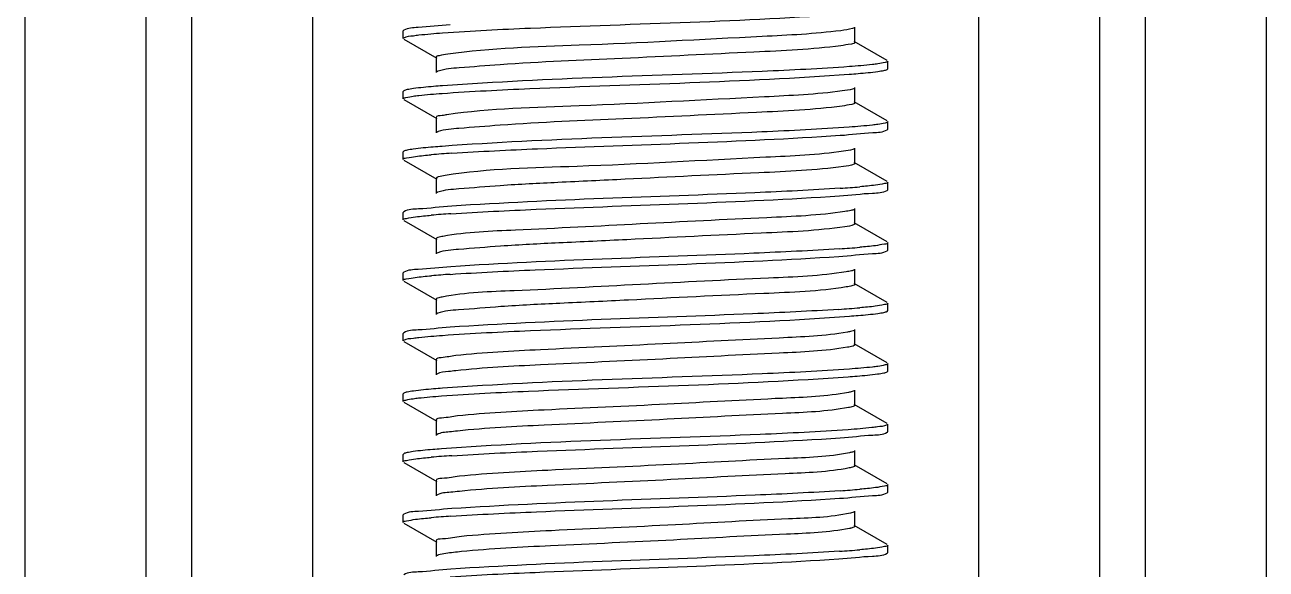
# Model space of a CAD drawing. Extents: x 4995099 to 5303443, y 4627657 to 4889583.
# Drawn here: x 5028668 to 5029279, y 4748959 to 4749227 of the extents above; entities that cross this region are included whole.
import ezdxf

# ---------------------------------------------------------------- set-up
doc = ezdxf.new("R2010")
doc.units = 0
doc.header["$LTSCALE"] = 1000
doc.header["$MEASUREMENT"] = 0
doc.layers.get('0').update_dxf_attribs({"color": 4, "linetype": 'CONTINUOUS'})

msp = doc.modelspace()

# ---------------------------------------------------------------- linework, layer by layer
at = {"linetype": 'Continuous'}
for p, q in [((5028668.47, 4754136.29), (5028668.47, 4748210.01)), ((5028728, 4754136.29), (5028728, 4748210.01)), ((5028750.33, 4754136.29), (5028750.33, 4748210.01)), ((5028809.86, 4754136.29), (5028809.86, 4748210.01)), ((5029137.28, 4754136.29), (5029137.28, 4748210.01)), ((5029196.82, 4754136.29), (5029196.82, 4748210.01)), ((5029219.14, 4754136.29), (5029219.14, 4748210.01)), ((5029278.67, 4754136.29), (5029278.67, 4748210.01)), ((5028854.79, 4749224.68), (5028854.51, 4749224.35)), ((5028854.51, 4749220.63), (5028854.51, 4749224.35)), ((5028854.51, 4749220.63), (5028854.51, 4749224.35)), ((5029076.52, 4749218.77), (5029076.52, 4749226.21)), ((5028854.79, 4749220.31), (5028870.94, 4749210.95)), ((5029092.35, 4749209.8), (5029076.2, 4749219.15)), ((5028870.62, 4749211.33), (5028870.62, 4749203.89)), ((5029092.35, 4749205.42), (5029092.64, 4749205.75)), ((5029092.64, 4749205.75), (5029092.64, 4749209.47)), ((5029092.64, 4749205.75), (5029092.64, 4749209.47)), ((5028854.79, 4749194.91), (5028854.51, 4749194.59)), ((5028854.51, 4749190.87), (5028854.51, 4749194.59)), ((5028854.51, 4749190.87), (5028854.51, 4749194.59)), ((5029076.52, 4749189.01), (5029076.52, 4749196.45)), ((5028854.79, 4749190.54), (5028870.94, 4749181.19)), ((5029092.35, 4749180.03), (5029076.2, 4749189.38)), ((5028870.62, 4749181.56), (5028870.62, 4749174.12)), ((5029092.64, 4749175.98), (5029092.64, 4749179.7)), ((5029092.64, 4749175.98), (5029092.64, 4749179.7)), ((5029092.35, 4749175.66), (5029092.64, 4749175.98)), ((5028854.79, 4749165.15), (5028854.51, 4749164.82)), ((5028854.51, 4749161.1), (5028854.51, 4749164.82)), ((5028854.51, 4749161.1), (5028854.51, 4749164.82)), ((5029076.52, 4749159.24), (5029076.52, 4749166.68)), ((5028854.79, 4749160.77), (5028870.94, 4749151.42)), ((5029092.35, 4749150.26), (5029076.2, 4749159.62)), ((5028870.62, 4749151.8), (5028870.62, 4749144.36)), ((5029092.64, 4749146.22), (5029092.64, 4749149.94)), ((5029092.64, 4749146.22), (5029092.64, 4749149.94)), ((5029092.35, 4749145.89), (5029092.64, 4749146.22)), ((5029076.52, 4749129.47), (5029076.52, 4749136.92)), ((5028854.79, 4749135.38), (5028854.51, 4749135.06)), ((5028854.51, 4749131.33), (5028854.51, 4749135.06)), ((5028854.51, 4749131.33), (5028854.51, 4749135.06)), ((5028854.79, 4749131.01), (5028870.94, 4749121.66)), ((5029092.35, 4749120.5), (5029076.2, 4749129.85)), ((5028870.62, 4749122.03), (5028870.62, 4749114.59)), ((5029092.64, 4749116.45), (5029092.64, 4749120.17)), ((5029092.64, 4749116.45), (5029092.64, 4749120.17)), ((5028871.51, 4749115.21), (5028870.95, 4749114.97)), ((5029092.35, 4749116.13), (5029092.64, 4749116.45)), ((5029076.52, 4749099.71), (5029076.52, 4749107.15)), ((5028854.79, 4749105.62), (5028854.51, 4749105.29)), ((5028854.51, 4749101.57), (5028854.51, 4749105.29)), ((5028854.51, 4749101.57), (5028854.51, 4749105.29)), ((5028854.79, 4749101.24), (5028870.94, 4749091.89)), ((5029092.35, 4749090.73), (5029076.2, 4749100.08)), ((5028870.62, 4749092.27), (5028870.62, 4749084.83)), ((5029092.64, 4749086.69), (5029092.64, 4749090.41)), ((5029092.64, 4749086.69), (5029092.64, 4749090.41)), ((5028871.45, 4749085.43), (5028870.94, 4749085.2)), ((5029092.35, 4749086.36), (5029092.64, 4749086.69)), ((5028854.79, 4749075.85), (5028854.51, 4749075.52)), ((5029076.52, 4749069.94), (5029076.52, 4749077.38)), ((5028854.51, 4749071.8), (5028854.51, 4749075.52)), ((5028854.51, 4749071.8), (5028854.51, 4749075.52)), ((5028854.79, 4749071.48), (5028870.94, 4749062.12)), ((5029092.35, 4749060.97), (5029076.2, 4749070.32)), ((5028870.62, 4749062.5), (5028870.62, 4749055.06)), ((5029092.64, 4749056.92), (5029092.64, 4749060.64)), ((5029092.64, 4749056.92), (5029092.64, 4749060.64)), ((5029092.35, 4749056.59), (5029092.64, 4749056.92)), ((5028854.79, 4749046.08), (5028854.51, 4749045.76)), ((5028854.51, 4749042.04), (5028854.51, 4749045.76)), ((5028854.51, 4749042.04), (5028854.51, 4749045.76)), ((5029076.52, 4749040.18), (5029076.52, 4749047.62)), ((5028854.79, 4749041.71), (5028870.94, 4749032.36)), ((5029092.35, 4749031.2), (5029076.2, 4749040.55)), ((5028870.62, 4749032.73), (5028870.62, 4749025.29)), ((5029092.35, 4749026.83), (5029092.64, 4749027.15)), ((5029092.64, 4749027.15), (5029092.64, 4749030.87)), ((5029092.64, 4749027.15), (5029092.64, 4749030.87)), ((5028854.79, 4749016.32), (5028854.51, 4749015.99)), ((5028854.51, 4749012.27), (5028854.51, 4749015.99)), ((5028854.51, 4749012.27), (5028854.51, 4749015.99)), ((5029076.52, 4749010.41), (5029076.52, 4749017.85)), ((5028854.79, 4749011.94), (5028870.94, 4749002.59)), ((5029092.35, 4749001.43), (5029076.2, 4749010.79)), ((5028870.62, 4749002.97), (5028870.62, 4748995.53)), ((5029092.35, 4748997.06), (5029092.64, 4748997.39)), ((5029092.64, 4748997.39), (5029092.64, 4749001.11)), ((5029092.64, 4748997.39), (5029092.64, 4749001.11)), ((5028854.79, 4748986.55), (5028854.51, 4748986.23)), ((5028854.51, 4748982.5), (5028854.51, 4748986.23)), ((5028854.51, 4748982.5), (5028854.51, 4748986.23)), ((5029076.52, 4748980.64), (5029076.52, 4748988.09)), ((5028854.79, 4748982.18), (5028870.94, 4748972.83)), ((5029092.35, 4748971.67), (5029076.2, 4748981.02)), ((5028870.62, 4748973.2), (5028870.62, 4748965.76)), ((5029092.35, 4748967.3), (5029092.64, 4748967.62)), ((5029092.64, 4748967.62), (5029092.64, 4748971.34)), ((5029092.64, 4748967.62), (5029092.64, 4748971.34))]:
    msp.add_line(p, q, dxfattribs=at)
for centre, radius, start, end in [((5028912.98, 4748630.75), 534.52, 93.71895, 94.79924), ((5029034.82, 4749672.04), 526.25, 273.76006, 274.8008), ((5028912.46, 4748607.51), 527.98, 93.75186, 94.80005), ((5029034.31, 4749648.73), 532.72, 273.72734, 274.80006), ((5028911.92, 4748584.52), 521.18, 93.78639, 94.80097), ((5029033.82, 4749625.06), 538.84, 273.69663, 274.79946), ((5028912.99, 4748481.71), 534.73, 93.7179, 94.79922), ((5029034.83, 4749523), 526.03, 273.76117, 274.80082), ((5028912.48, 4748458.46), 528.2, 93.75075, 94.80002), ((5029068.9, 4749003.97), 24.9, 281.44919, 282.46194), ((5029034.32, 4749499.69), 532.52, 273.72838, 274.80008)]:
    msp.add_arc(centre, radius, start, end, dxfattribs=at)
for points, knots in [([(5028873.81, 4749223.37), (5028888.2, 4749224.42), (5028954.87, 4749227.66), (5029021.64, 4749228.97), (5029073.82, 4749232.82)], [0, 0, 0, 0, 0.216168, 1, 1, 1, 1]), ([(5028877.49, 4749227.35), (5028872.24, 4749226.99), (5028864.87, 4749225.97), (5028856.84, 4749225.85), (5028854.79, 4749224.68)], [0, 0, 0, 0, 0.690699, 1, 1, 1, 1]), ([(5028859.46, 4749222), (5028860.37, 4749222.13), (5028865.14, 4749222.71), (5028869.93, 4749223.09), (5028873.81, 4749223.37)], [0, 0, 0, 0, 0.191575, 1, 1, 1, 1]), ([(5029069.55, 4749224.46), (5029056.76, 4749222.83), (5029013.84, 4749220.8), (5028949.52, 4749217.16), (5028897.76, 4749215.91), (5028876.37, 4749212.92)], [0, 0, 0, 0, 0.199783, 0.665188, 1, 1, 1, 1]), ([(5029076.2, 4749225.84), (5029075.93, 4749225.68), (5029073.75, 4749224.96), (5029071.49, 4749224.71), (5029069.55, 4749224.46)], [0, 0, 0, 0, 0.137062, 1, 1, 1, 1]), ([(5028854.51, 4749220.63), (5028854.51, 4749220.79), (5028856.27, 4749221.9), (5028857.89, 4749221.78), (5028859.46, 4749222)], [0, 0, 0, 0, 0.088884, 1, 1, 1, 1]), ([(5029069.55, 4749217.02), (5029055.41, 4749215.22), (5029019.5, 4749213.62), (5028963.72, 4749210.73), (5028915.28, 4749208.88), (5028885.29, 4749206.36), (5028875.03, 4749205.62), (5028871.73, 4749204.58)], [0, 0, 0, 0, 0.215732, 0.542961, 0.846149, 0.947566, 1, 1, 1, 1]), ([(5029076.52, 4749218.77), (5029076.53, 4749218.12), (5029073.04, 4749217.72), (5029071.3, 4749217.24), (5029069.55, 4749217.02)], [0, 0, 0, 0, 0.271371, 1, 1, 1, 1]), ([(5028876.37, 4749212.92), (5028874.92, 4749212.72), (5028873.44, 4749212.34), (5028870.62, 4749211.88), (5028870.62, 4749211.33)], [0, 0, 0, 0, 0.725335, 1, 1, 1, 1]), ([(5028871.73, 4749204.58), (5028871.58, 4749204.54), (5028871.31, 4749204.44), (5028871.05, 4749204.33), (5028870.95, 4749204.27)], [0, 0, 0, 0, 0.562806, 1, 1, 1, 1]), ([(5029073.82, 4749206.77), (5029059.53, 4749205.72), (5028992.85, 4749202.46), (5028926.09, 4749201.13), (5028873.81, 4749197.32)], [0, 0, 0, 0, 0.214685, 1, 1, 1, 1]), ([(5029073.75, 4749203.04), (5029075.19, 4749203.15), (5029079.89, 4749203.52), (5029084.59, 4749203.94), (5029087.82, 4749204.4)], [0, 0, 0, 0, 0.307511, 1, 1, 1, 1]), ([(5029087.84, 4749208.12), (5029086.95, 4749207.99), (5029082.29, 4749207.42), (5029077.61, 4749207.05), (5029073.82, 4749206.77)], [0, 0, 0, 0, 0.191301, 1, 1, 1, 1]), ([(5029087.82, 4749204.4), (5029088.81, 4749204.54), (5029090.32, 4749204.8), (5029091.87, 4749205.15), (5029092.35, 4749205.42)], [0, 0, 0, 0, 0.642979, 1, 1, 1, 1]), ([(5029092.64, 4749209.47), (5029092.64, 4749209.01), (5029090.28, 4749208.61), (5029089.04, 4749208.29), (5029087.84, 4749208.12)], [0, 0, 0, 0, 0.27461, 1, 1, 1, 1]), ([(5028873.61, 4749193.59), (5028887.98, 4749194.64), (5028954.69, 4749197.89), (5029021.51, 4749199.2), (5029073.75, 4749203.04)], [0, 0, 0, 0, 0.215679, 1, 1, 1, 1]), ([(5028854.51, 4749190.87), (5028854.51, 4749191.34), (5028856.91, 4749191.73), (5028858.17, 4749192.06), (5028859.4, 4749192.23)], [0, 0, 0, 0, 0.274258, 1, 1, 1, 1]), ([(5028859.46, 4749195.96), (5028858.44, 4749195.82), (5028856.88, 4749195.55), (5028855.28, 4749195.2), (5028854.79, 4749194.91)], [0, 0, 0, 0, 0.644106, 1, 1, 1, 1]), ([(5028859.4, 4749192.23), (5028860.3, 4749192.36), (5028865.03, 4749192.93), (5028869.77, 4749193.31), (5028873.61, 4749193.59)], [0, 0, 0, 0, 0.191496, 1, 1, 1, 1]), ([(5028873.81, 4749197.32), (5028872.34, 4749197.22), (5028867.54, 4749196.84), (5028862.75, 4749196.42), (5028859.46, 4749195.96)], [0, 0, 0, 0, 0.307212, 1, 1, 1, 1]), ([(5029070.28, 4749194.79), (5029057.6, 4749193.09), (5029014.42, 4749191.1), (5028949.74, 4749187.34), (5028897.48, 4749186.21), (5028875.97, 4749183.1)], [0, 0, 0, 0, 0.197098, 0.665048, 1, 1, 1, 1]), ([(5029076.2, 4749196.07), (5029075.95, 4749195.93), (5029074.02, 4749195.26), (5029072, 4749195.02), (5029070.28, 4749194.79)], [0, 0, 0, 0, 0.140352, 1, 1, 1, 1]), ([(5029070.28, 4749187.35), (5029056.3, 4749185.47), (5029020.38, 4749183.93), (5028964.38, 4749180.97), (5028915.49, 4749179.16), (5028885.25, 4749176.57), (5028874.93, 4749175.87), (5028871.64, 4749174.79)], [0, 0, 0, 0, 0.212511, 0.540713, 0.846077, 0.947938, 1, 1, 1, 1]), ([(5029076.52, 4749189.01), (5029076.52, 4749188.41), (5029073.43, 4749187.98), (5029071.85, 4749187.56), (5029070.28, 4749187.35)], [0, 0, 0, 0, 0.273189, 1, 1, 1, 1]), ([(5028875.97, 4749183.1), (5028875.19, 4749182.99), (5028873.68, 4749182.56), (5028870.62, 4749182.64), (5028870.62, 4749181.56)], [0, 0, 0, 0, 0.421551, 1, 1, 1, 1]), ([(5029092.64, 4749179.7), (5029092.64, 4749179.24), (5029090.27, 4749178.84), (5029089.03, 4749178.52), (5029087.82, 4749178.35)], [0, 0, 0, 0, 0.274539, 1, 1, 1, 1]), ([(5028871.64, 4749174.79), (5028871.51, 4749174.75), (5028871.27, 4749174.66), (5028871.04, 4749174.56), (5028870.95, 4749174.5)], [0, 0, 0, 0, 0.558561, 1, 1, 1, 1]), ([(5029073.75, 4749177), (5029059.43, 4749175.95), (5028992.71, 4749172.69), (5028925.9, 4749171.37), (5028873.61, 4749167.54)], [0, 0, 0, 0, 0.215024, 1, 1, 1, 1]), ([(5029069.33, 4749172.97), (5029074.66, 4749173.33), (5029082.13, 4749174.36), (5029090.28, 4749174.47), (5029092.35, 4749175.66)], [0, 0, 0, 0, 0.690937, 1, 1, 1, 1]), ([(5029087.82, 4749178.35), (5029086.93, 4749178.23), (5029082.25, 4749177.65), (5029077.55, 4749177.28), (5029073.75, 4749177)], [0, 0, 0, 0, 0.191312, 1, 1, 1, 1]), ([(5028873.61, 4749167.54), (5028872.15, 4749167.44), (5028867.41, 4749167.06), (5028862.66, 4749166.64), (5028859.4, 4749166.18)], [0, 0, 0, 0, 0.307309, 1, 1, 1, 1]), ([(5028878.31, 4749164.15), (5028892.36, 4749165.08), (5028956.03, 4749168.13), (5029019.78, 4749169.65), (5029069.33, 4749172.97)], [0, 0, 0, 0, 0.220951, 1, 1, 1, 1]), ([(5028854.51, 4749161.1), (5028854.51, 4749161.67), (5028857.55, 4749162.01), (5028859.07, 4749162.43), (5028860.59, 4749162.62)], [0, 0, 0, 0, 0.27062, 1, 1, 1, 1]), ([(5028859.4, 4749166.18), (5028858.39, 4749166.04), (5028856.85, 4749165.78), (5028855.28, 4749165.43), (5028854.79, 4749165.15)], [0, 0, 0, 0, 0.643624, 1, 1, 1, 1]), ([(5029070.97, 4749165.12), (5029058.29, 4749163.32), (5029014.49, 4749161.42), (5028949.32, 4749157.39), (5028896.45, 4749156.6), (5028875.04, 4749153.19)], [0, 0, 0, 0, 0.195714, 0.66858, 1, 1, 1, 1]), ([(5029076.2, 4749166.3), (5029075.97, 4749166.18), (5029074.27, 4749165.57), (5029072.49, 4749165.33), (5029070.97, 4749165.12)], [0, 0, 0, 0, 0.143993, 1, 1, 1, 1]), ([(5029070.97, 4749157.68), (5029057.17, 4749155.72), (5029021.27, 4749154.23), (5028974.46, 4749151.84), (5028932.11, 4749149.84), (5028904.78, 4749148.51), (5028885.24, 4749146.78), (5028874.84, 4749146.11), (5028871.57, 4749145)], [0, 0, 0, 0, 0.209152, 0.538245, 0.703966, 0.845837, 0.948213, 1, 1, 1, 1]), ([(5029076.52, 4749159.24), (5029076.52, 4749159.06), (5029074.56, 4749157.81), (5029072.73, 4749157.93), (5029070.97, 4749157.68)], [0, 0, 0, 0, 0.089964, 1, 1, 1, 1]), ([(5028875.04, 4749153.19), (5028873.92, 4749153.01), (5028872.74, 4749152.73), (5028870.62, 4749152.24), (5028870.62, 4749151.8)], [0, 0, 0, 0, 0.720116, 1, 1, 1, 1]), ([(5029092.64, 4749149.94), (5029092.64, 4749149.38), (5029089.66, 4749149.03), (5029088.16, 4749148.62), (5029086.66, 4749148.43)], [0, 0, 0, 0, 0.270908, 1, 1, 1, 1]), ([(5028871.57, 4749145), (5028871.45, 4749144.96), (5028871.24, 4749144.88), (5028871.03, 4749144.78), (5028870.95, 4749144.73)], [0, 0, 0, 0, 0.554726, 1, 1, 1, 1]), ([(5028877.91, 4749134.36), (5028891.9, 4749135.29), (5028955.57, 4749138.35), (5029019.32, 4749139.88), (5029068.94, 4749143.18)], [0, 0, 0, 0, 0.219921, 1, 1, 1, 1]), ([(5029069.33, 4749146.92), (5029055.36, 4749145.99), (5028991.68, 4749142.93), (5028927.94, 4749141.39), (5028878.31, 4749138.1)], [0, 0, 0, 0, 0.219663, 1, 1, 1, 1]), ([(5029068.94, 4749143.18), (5029074.36, 4749143.54), (5029081.96, 4749144.59), (5029090.24, 4749144.68), (5029092.35, 4749145.89)], [0, 0, 0, 0, 0.691235, 1, 1, 1, 1]), ([(5028878.31, 4749138.1), (5028872.86, 4749137.74), (5028865.23, 4749136.68), (5028856.91, 4749136.6), (5028854.79, 4749135.38)], [0, 0, 0, 0, 0.691322, 1, 1, 1, 1]), ([(5028854.51, 4749131.33), (5028854.51, 4749131.9), (5028857.51, 4749132.24), (5028859.01, 4749132.65), (5028860.52, 4749132.85)], [0, 0, 0, 0, 0.270822, 1, 1, 1, 1]), ([(5029071.62, 4749135.45), (5029058.91, 4749133.53), (5029025.21, 4749132.09), (5028971.22, 4749129.42), (5028918.23, 4749126.52), (5028885.75, 4749125.37), (5028874.02, 4749123.25)], [0, 0, 0, 0, 0.194809, 0.509786, 0.819314, 1, 1, 1, 1]), ([(5029076.2, 4749136.54), (5029075.7, 4749136.25), (5029074.14, 4749135.88), (5029072.61, 4749135.6), (5029071.62, 4749135.45)], [0, 0, 0, 0, 0.362559, 1, 1, 1, 1]), ([(5029071.62, 4749128.01), (5029058.02, 4749125.95), (5029022.15, 4749124.55), (5028975.28, 4749122.1), (5028932.57, 4749120.09), (5028904.94, 4749118.77), (5028885.24, 4749116.99), (5028874.76, 4749116.35), (5028871.51, 4749115.21)], [0, 0, 0, 0, 0.205664, 0.535582, 0.702489, 0.845448, 0.948405, 1, 1, 1, 1]), ([(5029076.52, 4749129.47), (5029076.52, 4749129.31), (5029074.84, 4749128.14), (5029073.18, 4749128.24), (5029071.62, 4749128.01)], [0, 0, 0, 0, 0.092494, 1, 1, 1, 1]), ([(5028874.02, 4749123.25), (5028873.16, 4749123.1), (5028872.2, 4749122.88), (5028870.62, 4749122.38), (5028870.62, 4749122.03)], [0, 0, 0, 0, 0.713836, 1, 1, 1, 1]), ([(5029092.64, 4749120.17), (5029092.64, 4749119.6), (5029089.61, 4749119.26), (5029088.1, 4749118.85), (5029086.59, 4749118.66)], [0, 0, 0, 0, 0.270705, 1, 1, 1, 1]), ([(5028877.51, 4749104.56), (5028891.43, 4749105.5), (5028955.12, 4749108.56), (5029018.87, 4749110.11), (5029068.57, 4749113.39)], [0, 0, 0, 0, 0.218885, 1, 1, 1, 1]), ([(5029068.94, 4749117.13), (5029054.9, 4749116.2), (5028991.23, 4749113.15), (5028927.48, 4749111.62), (5028877.91, 4749108.31)], [0, 0, 0, 0, 0.220688, 1, 1, 1, 1]), ([(5029068.57, 4749113.39), (5029074.08, 4749113.75), (5029081.79, 4749114.82), (5029090.21, 4749114.9), (5029092.35, 4749116.13)], [0, 0, 0, 0, 0.691515, 1, 1, 1, 1]), ([(5028877.91, 4749108.31), (5028872.56, 4749107.95), (5028865.06, 4749106.91), (5028856.87, 4749106.81), (5028854.79, 4749105.62)], [0, 0, 0, 0, 0.691024, 1, 1, 1, 1]), ([(5029076.2, 4749106.77), (5029075.76, 4749106.52), (5029074.42, 4749106.17), (5029073.08, 4749105.91), (5029072.23, 4749105.78)], [0, 0, 0, 0, 0.368275, 1, 1, 1, 1]), ([(5028854.51, 4749101.57), (5028854.51, 4749102.12), (5028857.46, 4749102.47), (5028858.94, 4749102.88), (5028860.42, 4749103.07)], [0, 0, 0, 0, 0.271063, 1, 1, 1, 1]), ([(5029072.23, 4749105.78), (5029059.64, 4749103.75), (5029025.77, 4749102.41), (5028971.39, 4749099.67), (5028917.97, 4749096.67), (5028885.25, 4749095.66), (5028873.6, 4749093.41)], [0, 0, 0, 0, 0.192287, 0.509303, 0.821123, 1, 1, 1, 1]), ([(5029072.23, 4749098.34), (5029058.85, 4749096.18), (5029023.02, 4749094.88), (5028976.12, 4749092.37), (5028933.05, 4749090.35), (5028905.13, 4749089.03), (5028885.27, 4749087.21), (5028874.7, 4749086.6), (5028871.45, 4749085.43)], [0, 0, 0, 0, 0.202057, 0.532738, 0.700843, 0.844928, 0.948524, 1, 1, 1, 1]), ([(5029076.52, 4749099.71), (5029076.52, 4749099.28), (5029074.48, 4749098.79), (5029073.31, 4749098.51), (5029072.23, 4749098.34)], [0, 0, 0, 0, 0.280678, 1, 1, 1, 1]), ([(5028873.6, 4749093.41), (5028872.84, 4749093.26), (5028871.98, 4749093.07), (5028870.62, 4749092.58), (5028870.62, 4749092.27)], [0, 0, 0, 0, 0.710342, 1, 1, 1, 1]), ([(5029092.64, 4749090.41), (5029092.64, 4749089.83), (5029089.58, 4749089.5), (5029088.05, 4749089.07), (5029086.52, 4749088.88)], [0, 0, 0, 0, 0.270538, 1, 1, 1, 1]), ([(5028873.82, 4749074.54), (5028888.21, 4749075.59), (5028954.88, 4749078.83), (5029021.65, 4749080.14), (5029073.82, 4749083.99)], [0, 0, 0, 0, 0.216188, 1, 1, 1, 1]), ([(5029068.57, 4749087.34), (5029054.46, 4749086.41), (5028990.78, 4749083.36), (5028927.02, 4749081.85), (5028877.51, 4749078.52)], [0, 0, 0, 0, 0.221694, 1, 1, 1, 1]), ([(5029073.82, 4749083.99), (5029075.26, 4749084.09), (5029079.94, 4749084.46), (5029084.62, 4749084.88), (5029087.84, 4749085.34)], [0, 0, 0, 0, 0.307529, 1, 1, 1, 1]), ([(5029087.84, 4749085.34), (5029088.82, 4749085.48), (5029090.33, 4749085.74), (5029091.87, 4749086.08), (5029092.35, 4749086.36)], [0, 0, 0, 0, 0.642817, 1, 1, 1, 1]), ([(5028877.51, 4749078.52), (5028872.25, 4749078.16), (5028864.88, 4749077.14), (5028856.84, 4749077.02), (5028854.79, 4749075.85)], [0, 0, 0, 0, 0.69071, 1, 1, 1, 1]), ([(5029072.8, 4749076.11), (5029061.75, 4749074.2), (5029031.38, 4749072.96), (5028981.13, 4749070.19), (5028928.09, 4749067.8), (5028894.1, 4749066.07), (5028880.26, 4749064.57)], [0, 0, 0, 0, 0.174435, 0.471025, 0.783552, 1, 1, 1, 1]), ([(5029076.2, 4749077.01), (5029075.82, 4749076.79), (5029074.67, 4749076.46), (5029073.53, 4749076.23), (5029072.8, 4749076.11)], [0, 0, 0, 0, 0.374646, 1, 1, 1, 1]), ([(5028854.51, 4749071.8), (5028854.51, 4749071.96), (5028856.27, 4749073.07), (5028857.89, 4749072.95), (5028859.46, 4749073.17)], [0, 0, 0, 0, 0.088875, 1, 1, 1, 1]), ([(5028859.46, 4749073.17), (5028860.37, 4749073.3), (5028865.14, 4749073.88), (5028869.94, 4749074.26), (5028873.82, 4749074.54)], [0, 0, 0, 0, 0.191576, 1, 1, 1, 1]), ([(5029076.52, 4749069.94), (5029076.52, 4749069.56), (5029074.78, 4749069.07), (5029073.74, 4749068.83), (5029072.8, 4749068.66)], [0, 0, 0, 0, 0.284151, 1, 1, 1, 1]), ([(5028880.26, 4749064.57), (5028877.85, 4749064.3), (5028875.55, 4749063.6), (5028870.62, 4749063.38), (5028870.62, 4749062.5)], [0, 0, 0, 0, 0.732932, 1, 1, 1, 1]), ([(5029072.8, 4749068.66), (5029061.75, 4749066.76), (5029031.38, 4749065.52), (5028981.13, 4749062.75), (5028928.09, 4749060.36), (5028894.1, 4749058.63), (5028880.26, 4749057.13)], [0, 0, 0, 0, 0.174435, 0.471025, 0.783552, 1, 1, 1, 1]), ([(5029073.82, 4749057.94), (5029059.53, 4749056.89), (5028992.86, 4749053.63), (5028926.09, 4749052.3), (5028873.82, 4749048.49)], [0, 0, 0, 0, 0.214671, 1, 1, 1, 1]), ([(5029087.84, 4749059.29), (5029086.95, 4749059.16), (5029082.29, 4749058.59), (5029077.61, 4749058.22), (5029073.82, 4749057.94)], [0, 0, 0, 0, 0.191301, 1, 1, 1, 1]), ([(5029092.64, 4749060.64), (5029092.64, 4749060.18), (5029090.28, 4749059.78), (5029089.04, 4749059.46), (5029087.84, 4749059.29)], [0, 0, 0, 0, 0.274613, 1, 1, 1, 1]), ([(5028880.26, 4749057.13), (5028879.09, 4749057), (5028876.01, 4749056.53), (5028872.66, 4749056.43), (5028870.94, 4749055.44)], [0, 0, 0, 0, 0.372044, 1, 1, 1, 1]), ([(5028873.27, 4749044.73), (5028887.53, 4749045.78), (5028954.16, 4749049.04), (5029020.88, 4749050.38), (5029073.14, 4749054.17)], [0, 0, 0, 0, 0.214378, 1, 1, 1, 1]), ([(5029073.14, 4749054.17), (5029074.63, 4749054.28), (5029079.48, 4749054.65), (5029084.32, 4749055.08), (5029087.65, 4749055.54)], [0, 0, 0, 0, 0.30728, 1, 1, 1, 1]), ([(5029087.65, 4749055.54), (5029088.68, 4749055.69), (5029090.25, 4749055.96), (5029091.86, 4749056.31), (5029092.35, 4749056.59)], [0, 0, 0, 0, 0.644379, 1, 1, 1, 1]), ([(5028859.46, 4749047.13), (5028858.44, 4749046.99), (5028856.88, 4749046.72), (5028855.28, 4749046.37), (5028854.79, 4749046.08)], [0, 0, 0, 0, 0.644124, 1, 1, 1, 1]), ([(5028873.82, 4749048.49), (5028872.34, 4749048.39), (5028867.55, 4749048.01), (5028862.76, 4749047.59), (5028859.46, 4749047.13)], [0, 0, 0, 0, 0.30721, 1, 1, 1, 1]), ([(5029073.33, 4749046.44), (5029062.65, 4749044.44), (5029032.76, 4749043.33), (5028982.95, 4749040.47), (5028929.68, 4749038.13), (5028895.3, 4749036.37), (5028881.16, 4749034.9)], [0, 0, 0, 0, 0.169335, 0.463986, 0.778446, 1, 1, 1, 1]), ([(5029076.19, 4749047.24), (5029075.87, 4749047.05), (5029074.9, 4749046.76), (5029073.94, 4749046.55), (5029073.33, 4749046.44)], [0, 0, 0, 0, 0.381761, 1, 1, 1, 1]), ([(5028854.51, 4749042.04), (5028854.51, 4749042.5), (5028856.85, 4749042.9), (5028858.09, 4749043.21), (5028859.29, 4749043.38)], [0, 0, 0, 0, 0.27468, 1, 1, 1, 1]), ([(5028859.29, 4749043.38), (5028860.17, 4749043.51), (5028864.82, 4749044.08), (5028869.49, 4749044.45), (5028873.27, 4749044.73)], [0, 0, 0, 0, 0.191268, 1, 1, 1, 1]), ([(5029076.52, 4749040.18), (5029076.52, 4749039.84), (5029075.05, 4749039.35), (5029074.14, 4749039.14), (5029073.33, 4749038.99)], [0, 0, 0, 0, 0.288381, 1, 1, 1, 1]), ([(5028881.16, 4749034.9), (5028878.52, 4749034.62), (5028876.03, 4749033.84), (5028870.62, 4749033.69), (5028870.62, 4749032.73)], [0, 0, 0, 0, 0.73383, 1, 1, 1, 1]), ([(5029073.33, 4749038.99), (5029062.65, 4749037), (5029032.76, 4749035.88), (5028982.95, 4749033.03), (5028929.68, 4749030.68), (5028895.3, 4749028.93), (5028881.16, 4749027.46)], [0, 0, 0, 0, 0.169335, 0.463986, 0.778446, 1, 1, 1, 1]), ([(5028881.16, 4749027.46), (5028879.87, 4749027.32), (5028876.49, 4749026.82), (5028872.82, 4749026.76), (5028870.95, 4749025.67)], [0, 0, 0, 0, 0.374075, 1, 1, 1, 1]), ([(5029073.14, 4749028.13), (5029058.73, 4749027.08), (5028992.1, 4749023.84), (5028925.38, 4749022.53), (5028873.27, 4749018.69)], [0, 0, 0, 0, 0.216629, 1, 1, 1, 1]), ([(5029087.65, 4749029.5), (5029086.73, 4749029.37), (5029081.91, 4749028.79), (5029077.06, 4749028.41), (5029073.14, 4749028.13)], [0, 0, 0, 0, 0.191487, 1, 1, 1, 1]), ([(5029092.64, 4749030.87), (5029092.64, 4749030.72), (5029090.86, 4749029.61), (5029089.23, 4749029.72), (5029087.65, 4749029.5)], [0, 0, 0, 0, 0.088741, 1, 1, 1, 1]), ([(5028878.32, 4749015.32), (5028892.38, 4749016.25), (5028956.05, 4749019.3), (5029019.8, 4749020.82), (5029069.34, 4749024.14)], [0, 0, 0, 0, 0.220985, 1, 1, 1, 1]), ([(5029069.34, 4749024.14), (5029074.67, 4749024.5), (5029082.14, 4749025.53), (5029090.28, 4749025.64), (5029092.35, 4749026.83)], [0, 0, 0, 0, 0.690927, 1, 1, 1, 1]), ([(5028859.29, 4749017.34), (5028858.31, 4749017.2), (5028856.8, 4749016.94), (5028855.27, 4749016.59), (5028854.79, 4749016.32)], [0, 0, 0, 0, 0.642692, 1, 1, 1, 1]), ([(5028873.27, 4749018.69), (5028871.83, 4749018.58), (5028867.16, 4749018.21), (5028862.5, 4749017.79), (5028859.29, 4749017.34)], [0, 0, 0, 0, 0.307565, 1, 1, 1, 1]), ([(5029073.83, 4749016.76), (5029063.52, 4749014.68), (5029034.1, 4749013.71), (5028984.77, 4749010.76), (5028931.28, 4749008.45), (5028896.53, 4749006.68), (5028882.09, 4749005.23)], [0, 0, 0, 0, 0.164215, 0.456918, 0.773319, 1, 1, 1, 1]), ([(5029076.2, 4749017.47), (5029075.92, 4749017.31), (5029075.12, 4749017.05), (5029074.32, 4749016.86), (5029073.83, 4749016.76)], [0, 0, 0, 0, 0.389817, 1, 1, 1, 1]), ([(5028854.51, 4749012.27), (5028854.51, 4749012.84), (5028857.55, 4749013.18), (5028859.07, 4749013.6), (5028860.6, 4749013.79)], [0, 0, 0, 0, 0.270614, 1, 1, 1, 1]), ([(5029073.73, 4749009.3), (5029063.37, 4749007.24), (5029033.93, 4749006.24), (5028984.59, 4749003.31), (5028931.17, 4749001.01), (5028896.5, 4748999.23), (5028882.09, 4748997.78)], [0, 0, 0, 0, 0.165027, 0.457743, 0.773694, 1, 1, 1, 1]), ([(5029076.52, 4749010.41), (5029076.52, 4749010.11), (5029075.26, 4749009.63), (5029074.44, 4749009.44), (5029073.73, 4749009.3)], [0, 0, 0, 0, 0.292222, 1, 1, 1, 1]), ([(5028882.09, 4749005.23), (5028879.22, 4749004.94), (5028876.53, 4749004.07), (5028870.62, 4749004.01), (5028870.62, 4749002.97)], [0, 0, 0, 0, 0.734573, 1, 1, 1, 1]), ([(5028882.09, 4748997.78), (5028880.68, 4748997.64), (5028876.99, 4748997.11), (5028872.98, 4748997.09), (5028870.95, 4748995.9)], [0, 0, 0, 0, 0.375922, 1, 1, 1, 1]), ([(5029069.34, 4748998.09), (5029055.37, 4748997.16), (5028991.7, 4748994.1), (5028927.95, 4748992.56), (5028878.32, 4748989.27)], [0, 0, 0, 0, 0.219629, 1, 1, 1, 1]), ([(5029068.95, 4748994.35), (5029074.37, 4748994.71), (5029081.96, 4748995.76), (5029090.25, 4748995.85), (5029092.35, 4748997.06)], [0, 0, 0, 0, 0.691226, 1, 1, 1, 1]), ([(5029092.64, 4749001.11), (5029092.64, 4749000.55), (5029089.66, 4749000.2), (5029088.16, 4748999.79), (5029086.67, 4748999.6)], [0, 0, 0, 0, 0.270915, 1, 1, 1, 1]), ([(5028877.93, 4748985.53), (5028891.92, 4748986.46), (5028955.59, 4748989.52), (5029019.34, 4748991.05), (5029068.95, 4748994.35)], [0, 0, 0, 0, 0.219955, 1, 1, 1, 1]), ([(5028878.32, 4748989.27), (5028872.87, 4748988.91), (5028865.24, 4748987.85), (5028856.91, 4748987.77), (5028854.79, 4748986.55)], [0, 0, 0, 0, 0.691332, 1, 1, 1, 1]), ([(5029074.28, 4748987.09), (5029064.36, 4748984.9), (5029035.42, 4748984.1), (5028986.59, 4748981.03), (5028932.89, 4748978.78), (5028897.79, 4748976.98), (5028883.05, 4748975.56)], [0, 0, 0, 0, 0.159071, 0.449817, 0.768166, 1, 1, 1, 1]), ([(5029076.2, 4748987.71), (5029075.96, 4748987.57), (5029075.32, 4748987.34), (5029074.67, 4748987.18), (5029074.28, 4748987.09)], [0, 0, 0, 0, 0.398908, 1, 1, 1, 1]), ([(5028854.51, 4748982.5), (5028854.51, 4748983.07), (5028857.51, 4748983.41), (5028859.01, 4748983.82), (5028860.52, 4748984.02)], [0, 0, 0, 0, 0.270815, 1, 1, 1, 1]), ([(5029073.85, 4748979.56), (5029063.68, 4748977.5), (5029034.61, 4748976.52), (5028985.74, 4748973.59), (5028932.42, 4748971.31), (5028897.64, 4748969.52), (5028883.05, 4748968.11)], [0, 0, 0, 0, 0.162868, 0.453695, 0.769951, 1, 1, 1, 1]), ([(5029076.52, 4748980.64), (5029076.52, 4748980.39), (5029075.54, 4748979.94), (5029074.85, 4748979.78), (5029074.28, 4748979.65)], [0, 0, 0, 0, 0.299631, 1, 1, 1, 1]), ([(5028883.05, 4748975.56), (5028879.95, 4748975.26), (5028877.05, 4748974.3), (5028870.62, 4748974.33), (5028870.62, 4748973.2)], [0, 0, 0, 0, 0.735179, 1, 1, 1, 1]), ([(5028871.75, 4748966.47), (5028871.6, 4748966.42), (5028871.32, 4748966.32), (5028871.06, 4748966.2), (5028870.95, 4748966.14)], [0, 0, 0, 0, 0.564999, 1, 1, 1, 1]), ([(5028883.05, 4748968.11), (5028881.75, 4748967.99), (5028877.97, 4748967.56), (5028874.14, 4748967.21), (5028871.75, 4748966.47)], [0, 0, 0, 0, 0.344737, 1, 1, 1, 1]), ([(5029068.95, 4748968.3), (5029054.92, 4748967.37), (5028991.24, 4748964.32), (5028927.49, 4748962.79), (5028877.93, 4748959.48)], [0, 0, 0, 0, 0.220655, 1, 1, 1, 1]), ([(5029068.58, 4748964.56), (5029074.09, 4748964.92), (5029081.8, 4748965.99), (5029090.21, 4748966.07), (5029092.35, 4748967.3)], [0, 0, 0, 0, 0.691506, 1, 1, 1, 1]), ([(5029092.64, 4748971.34), (5029092.64, 4748970.77), (5029089.62, 4748970.43), (5029088.1, 4748970.02), (5029086.59, 4748969.83)], [0, 0, 0, 0, 0.270711, 1, 1, 1, 1]), ([(5028877.52, 4748955.73), (5028891.45, 4748956.67), (5028955.13, 4748959.73), (5029018.89, 4748961.28), (5029068.58, 4748964.56)], [0, 0, 0, 0, 0.218919, 1, 1, 1, 1]), ([(5028877.93, 4748959.48), (5028872.57, 4748959.12), (5028865.06, 4748958.08), (5028856.88, 4748957.98), (5028854.79, 4748956.79)], [0, 0, 0, 0, 0.691034, 1, 1, 1, 1])]:
    msp.add_open_spline(points, degree=3, knots=knots, dxfattribs=at)
for points in [[(5028860.59, 4749162.62), (5028863.14, 4749162.94), (5028865.7, 4749163.18), (5028868.26, 4749163.4)], [(5029086.66, 4749148.43), (5029084.07, 4749148.1), (5029081.47, 4749147.86), (5029078.86, 4749147.64)], [(5028860.52, 4749132.85), (5028863.1, 4749133.17), (5028865.69, 4749133.41), (5028868.28, 4749133.64)], [(5029086.59, 4749118.66), (5029084.03, 4749118.33), (5029081.46, 4749118.09), (5029078.88, 4749117.87)], [(5028860.42, 4749103.07), (5028863.04, 4749103.4), (5028865.67, 4749103.65), (5028868.3, 4749103.87)], [(5029086.52, 4749088.88), (5029083.99, 4749088.56), (5029081.45, 4749088.33), (5029078.91, 4749088.11)], [(5028860.6, 4749013.79), (5028863.14, 4749014.11), (5028865.7, 4749014.35), (5028868.26, 4749014.57)], [(5029086.67, 4748999.6), (5029084.07, 4748999.27), (5029081.47, 4748999.03), (5029078.86, 4748998.81)], [(5028860.52, 4748984.02), (5028863.1, 4748984.34), (5028865.69, 4748984.58), (5028868.28, 4748984.81)], [(5029086.59, 4748969.83), (5029084.03, 4748969.5), (5029081.46, 4748969.26), (5029078.88, 4748969.04)]]:
    msp.add_open_spline(points, degree=3, dxfattribs=at)

doc.saveas('drawing.dxf')
